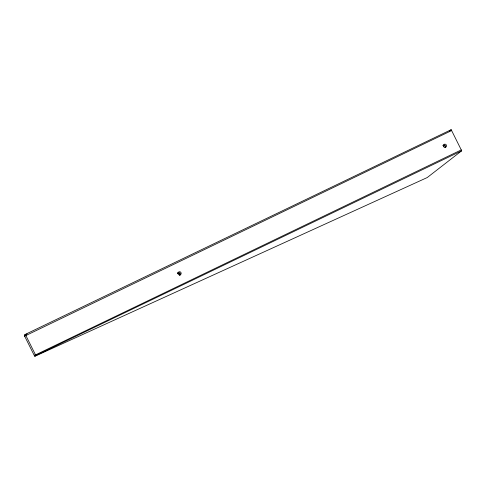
<?xml version="1.0" encoding="UTF-8"?>
<svg xmlns="http://www.w3.org/2000/svg" width="486" height="486" viewBox="0 0 486 486"><rect width="100%" height="100%" fill="white"/><g stroke="black" fill="none" stroke-linecap="round" stroke-linejoin="round"><path stroke-width="0.73" d="M451.615 130.564L24.628 336.13L34.281 355.485L461.269 149.913M24.731 336.087L24.3 335.212L25.424 334.338L451.184 129.689L461.7 150.788L427.218 177.56L34.816 356.311L34.385 355.436L35.508 354.567L35.94 355.436L34.816 356.311M24.628 336.13L25.861 335.212L25.424 334.338M449.398 131.074L451.184 129.689M35.94 355.436L461.7 150.788M24.3 335.212L27.064 333.955M25.746 335.267L35.393 354.622M177.706 272.901A1.628 1.586 44.9 0 1 179.972 273.114A1.628 1.586 44.9 0 1 179.814 275.38M177.566 273.175A1.628 1.586 44.9 0 1 179.79 275.191M443.05 145.363A1.628 1.586 44.9 0 1 445.462 147.501M442.91 145.624A1.628 1.586 44.9 0 1 445.158 147.616M177.998 273.588A1.628 1.586 44.9 0 0 180.628 274.56A1.628 1.586 44.9 0 0 180.099 271.814A1.628 1.586 44.9 0 0 177.998 273.588M443.366 146.055A1.628 1.586 44.9 0 0 446.008 146.991A1.628 1.586 44.9 0 0 445.443 144.251A1.628 1.586 44.9 0 0 443.366 146.055"/></g></svg>
